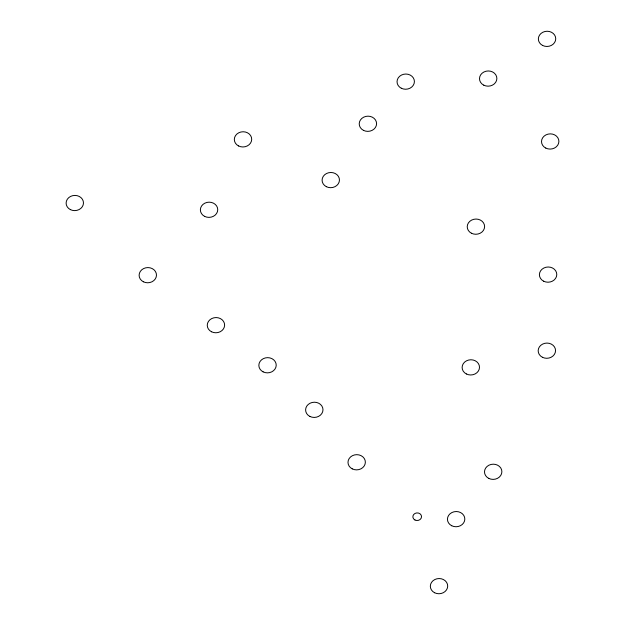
<?xml version="1.0" encoding="UTF-8"?>
<svg xmlns="http://www.w3.org/2000/svg" width="625" height="625" viewBox="0 0 625 625"><rect width="100%" height="100%" fill="white"/><g stroke="black" fill="none" stroke-linecap="round" stroke-linejoin="round"><path stroke-width="0.94" d="M542.617 45.453A8.688 7.602 -2.9 0 0 555.734 38.844A8.688 7.602 -2.9 0 0 542.797 32.273A8.688 7.602 -2.9 0 0 542.617 45.453M545.773 148.07A8.688 7.602 -2.9 0 0 558.891 141.469A8.688 7.602 -2.9 0 0 545.953 134.891A8.688 7.602 -2.9 0 0 545.773 148.07M483.758 85.164A8.688 7.602 -2.9 0 0 496.867 78.555A8.688 7.602 -2.9 0 0 483.938 71.984A8.688 7.602 -2.9 0 0 483.758 85.164M471.484 233.25A8.688 7.602 -2.9 0 0 484.602 226.648A8.688 7.602 -2.9 0 0 471.672 220.07A8.688 7.602 -2.9 0 0 471.484 233.25M543.664 281.203A8.688 7.602 -2.9 0 0 556.781 274.602A8.688 7.602 -2.9 0 0 543.844 268.023A8.688 7.602 -2.9 0 0 543.664 281.203M466.383 373.969A8.688 7.602 -2.9 0 0 479.5 367.359A8.688 7.602 -2.9 0 0 466.563 360.789A8.688 7.602 -2.9 0 0 466.383 373.969M542.43 357.281A8.688 7.602 -2.9 0 0 555.547 350.672A8.688 7.602 -2.9 0 0 542.609 344.102A8.688 7.602 -2.9 0 0 542.43 357.281M488.758 478.383A8.688 7.602 -2.9 0 0 501.875 471.773A8.688 7.602 -2.9 0 0 488.945 465.203A8.688 7.602 -2.9 0 0 488.758 478.383M451.703 525.734A8.688 7.602 -2.9 0 0 464.82 519.133A8.688 7.602 -2.9 0 0 451.883 512.555A8.688 7.602 -2.9 0 0 451.703 525.734M414.984 520.008A4.344 3.805 -2.9 0 0 421.539 516.703A4.344 3.805 -2.9 0 0 415.07 513.414A4.344 3.805 -2.9 0 0 414.984 520.008M434.578 592.734A8.688 7.602 -2.9 0 0 447.695 586.133A8.688 7.602 -2.9 0 0 434.766 579.562A8.688 7.602 -2.9 0 0 434.578 592.734M363.469 130.359A8.688 7.602 -2.9 0 0 376.586 123.758A8.688 7.602 -2.9 0 0 363.648 117.188A8.688 7.602 -2.9 0 0 363.469 130.359M401.297 88.234A8.688 7.602 -2.9 0 0 414.406 81.625A8.688 7.602 -2.9 0 0 401.477 75.055A8.688 7.602 -2.9 0 0 401.297 88.234M238.586 145.961A8.688 7.602 -2.9 0 0 251.703 139.352A8.688 7.602 -2.9 0 0 238.766 132.781A8.688 7.602 -2.9 0 0 238.586 145.961M326.344 186.68A8.688 7.602 -2.9 0 0 339.453 180.078A8.688 7.602 -2.9 0 0 326.523 173.508A8.688 7.602 -2.9 0 0 326.344 186.68M204.625 216.367A8.688 7.602 -2.9 0 0 217.742 209.766A8.688 7.602 -2.9 0 0 204.805 203.195A8.688 7.602 -2.9 0 0 204.625 216.367M70.367 209.609A8.688 7.602 -2.9 0 0 83.477 203.008A8.688 7.602 -2.9 0 0 70.547 196.438A8.688 7.602 -2.9 0 0 70.367 209.609M143.367 281.773A8.688 7.602 -2.9 0 0 156.477 275.172A8.688 7.602 -2.9 0 0 143.547 268.602A8.688 7.602 -2.9 0 0 143.367 281.773M352.242 468.859A8.688 7.602 -2.9 0 0 365.359 462.258A8.688 7.602 -2.9 0 0 352.422 455.688A8.688 7.602 -2.9 0 0 352.242 468.859M309.867 416.422A8.688 7.602 -2.9 0 0 322.984 409.812A8.688 7.602 -2.9 0 0 310.047 403.242A8.688 7.602 -2.9 0 0 309.867 416.422M263.109 371.852A8.688 7.602 -2.9 0 0 276.219 365.25A8.688 7.602 -2.9 0 0 263.289 358.672A8.688 7.602 -2.9 0 0 263.109 371.852M211.516 331.766A8.688 7.602 -2.9 0 0 224.625 325.164A8.688 7.602 -2.9 0 0 211.695 318.586A8.688 7.602 -2.9 0 0 211.516 331.766"/></g></svg>
